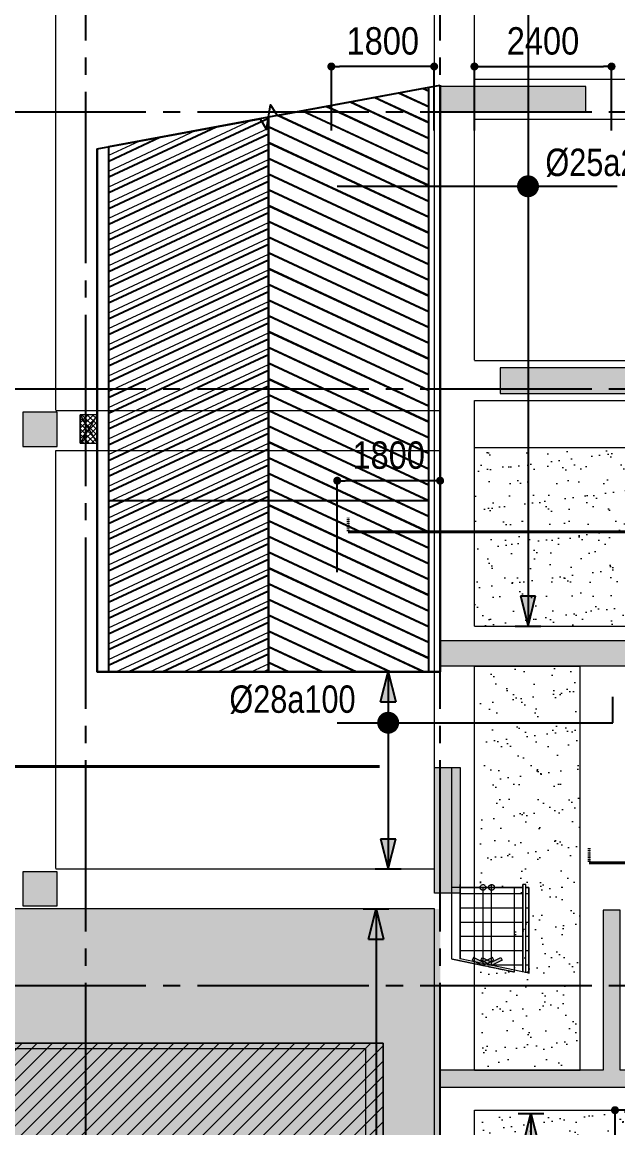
# Model space of a CAD drawing. Header units: millimetres. Extents: x -3819597 to -2591384, y 582389 to 820195.
# Drawn here: x -3678958 to -3668535, y 738096 to 757456 of the extents above; entities that cross this region are included whole.
import ezdxf
from ezdxf.enums import TextEntityAlignment as Align
from ezdxf.xclip import XClip

# ---------------------------------------------------------------- set-up
doc = ezdxf.new("R2010")
doc.units = ezdxf.units.MM
doc.header["$MEASUREMENT"] = 0
doc.header["$XCLIPFRAME"] = 0
for name, pattern in [('CENTER', [2, 1.25, -0.25, 0.25, -0.25]), ('CHG_XX_Damsan_Ham 2$0$CHG_XX_Damsan_Ham 2$0$HIDDEN', [0.375, 0.25, -0.125]), ('CHG_XX_Damsan_Ham 2$0$HIDDEN', [0.375, 0.25, -0.125]), ('CHG_XX_Damsan_Ham 2$0$MB Ham 2$0$Hidden21', [3, 2, -1]), ('CHG_XX_Luoi truc$0$MB_Luoi truc$0$Center101', [13, 10, -1, 1, -1]), ('HIDDEN', [0.375, 0.25, -0.125])]:
    doc.linetypes.add(name, pattern=pattern)
doc.layers.get('0').update_dxf_attribs({"lineweight": 9})
doc.layers.get('Defpoints').update_dxf_attribs({"color": 10, "lineweight": 0})
for name, color, linetype in [('02HN. TEXT B', 1, 'Continuous'), ('08HN. SSS X', 6, 'Continuous'), ('12HN. GRID', 1, 'CENTER'), ('CHG_XX_Cot_Ham 2$0$mb_cot tang 1-3$0$Concrete Line', 6, 'Continuous'), ("CHG_XX_Damsan_Ham 2$0$CHG_XX_Damsan_Ham 2$0$'S_General_Hatch_8", 8, 'Continuous'), ('CHG_XX_Damsan_Ham 2$0$MB Ham 2$0$Staircase', 30, 'Continuous'), ('CHG_XX_Damsan_Ham 2$0$MB Ham 2$0$Staircase Hidden', 34, 'CHG_XX_Damsan_Ham 2$0$MB Ham 2$0$Hidden21'), ('CHG_XX_Luoi truc$0$Grid', 34, 'Continuous'), ('CHG_XX_Luoi truc$0$Grid Line', 8, 'CHG_XX_Luoi truc$0$MB_Luoi truc$0$Center101'), ('dim', 51, 'Continuous')]:
    doc.layers.add(name, color=color, linetype=linetype)
for name, color, linetype, lineweight, plot in [('CHG_XX_Cot_Ham 2$0$NS-Column-H2', 90, 'Continuous', 13, False), ('CHG_XX_Cot_Ham 2$0$NS-Column-H2 @ 1', 90, 'Continuous', 13, False), ('CHG_XX_Cot_Ham 2$0$NS-Column-H2 @ 150', 90, 'Continuous', 13, False)]:
    doc.layers.add(name, color=color, linetype=linetype, lineweight=lineweight, plot=plot)
for name, color, linetype, lineweight in [('CHG_XX_Cot_Ham 2$0$NS-Pier-H2', 150, 'Continuous', 13), ('CHG_XX_Cot_Ham 2$0$NS-Pier-H2 @ 1', 150, 'Continuous', 13), ('CHG_XX_Cot_Ham 2$0$NS-Pier-H2 @ 150', 150, 'Continuous', 13), ("CHG_XX_Damsan_Ham 2$0$'S_General_Hidden_1 Thin", 1, 'CHG_XX_Damsan_Ham 2$0$HIDDEN', 18), ("CHG_XX_Damsan_Ham 2$0$CHG_XX_Damsan_Ham 2$0$'S_General_Hidden_1 Thin", 1, 'CHG_XX_Damsan_Ham 2$0$CHG_XX_Damsan_Ham 2$0$HIDDEN', 18), ('CHG_XX_Damsan_Ham 2$0$CHG_XX_Damsan_Ham 2$0$DBAO', 3, 'Continuous', 13), ('CHG_XX_Damsan_Ham 2$0$CHG_XX_Damsan_Ham 2$0$HATCH', 154, 'Continuous', 9), ('CHG_XX_Damsan_Ham 2$0$CHG_XX_Damsan_Ham 2$0$mach ngung thi cong', 6, 'Continuous', 13), ('CHG_XX_Damsan_Ham 2$0$CHG_XX_Damsan_Ham 2$0$Start net bao', 3, 'Continuous', 18), ('CHG_XX_Damsan_Ham 2$0$HATCH', 57, 'Continuous', 9), ('CHG_XX_Damsan_Ham 2$0$mach ngung thi cong', 6, 'Continuous', 13), ('CHG_XX_Damsan_Ham 2$0$Start hatch', 8, 'Continuous', 25), ('CHG_XX_Damsan_Ham 2$0$tam cap ram', 8, 'Continuous', 5), ('thep chay suot', 5, 'HIDDEN', 40)]:
    doc.layers.add(name, color=color, linetype=linetype, lineweight=lineweight)
doc.styles.add('[HN042014]STYLE', font='arial.ttf', dxfattribs={"width": 0.8})
doc.styles.add('CHG_XX_Luoi truc$0$MB_Luoi truc$0$Grid A-F$0$VNI-HelveCB', font='VHELVCB_0.TTF')
doc.styles.add('MB_Luoi truc$0$Arial_C', font='arial.ttf', dxfattribs={"width": 0.85})
doc.dimstyles.new('200', dxfattribs={"dimscale": 200, "dimtxt": 2.4, "dimasz": 0.7, "dimexe": 0.0003, "dimexo": 0, "dimgap": 1, "dimtad": 1, "dimdec": 0, "dimzin": 12, "dimdsep": 46, "dimtxsty": 'MB_Luoi truc$0$Arial_C', "dimblk": 'MB_Luoi truc$0$_Dot', "dimcen": 0.5, "dimclrd": 256, "dimclre": 8, "dimclrt": 1, "dimadec": 0, "dimazin": 0, "dimtfac": 1, "dimtdec": 0, "dimtix": 1, "dimtmove": 2, "dimatfit": 3, "dimldrblk": 'MB_Luoi truc$0$HTT Arrow 30', "dimfxl": 1, "dimtolj": 1, "dimtzin": 0, "dimlwe": -1, "dimarcsym": 0})

# ---------------------------------------------------------------- blocks, each defined once
blk = doc.blocks.new('*U702')
at = {"layer": '12HN. GRID', "linetype": 'Continuous'}
h = blk.add_hatch(color=256, dxfattribs=at)
h.dxf.hatch_style = 1
h.paths.add_polyline_path([(-44, 972.5), (44, 972.5), (0, 1148.5)])
h = blk.add_hatch(color=256, dxfattribs=at)
h.dxf.hatch_style = 1
h.paths.add_polyline_path([(0, -1209.8), (44, -1033.8), (-44, -1033.8)])
for p, q in [((-75, 1148.5), (75, 1148.5)), ((-44, 972.5), (0, 1148.5)), ((0, 1148.5), (0, -1209.8)), ((0, 1148.5), (44, 972.5)), ((-44, 972.5), (44, 972.5)), ((-44, -1033.8), (44, -1033.8)), ((-44, -1033.8), (0, -1209.8)), ((0, -1209.8), (44, -1033.8)), ((-75, -1209.8), (75, -1209.8))]:
    blk.add_line(p, q, dxfattribs=at)
at = {"layer": '12HN. GRID', "linetype": 'Continuous', "const_width": 64, "flags": 128}
blk.add_lwpolyline([(-32, 0, -1), (32, 0, -1)], format="xyb", close=True, dxfattribs=at)
at = {"layer": 'thep chay suot', "linetype": 'ByBlock', "ltscale": 0.001}
for p, q in [((-1167.8, 0), (-1167.8, 86.1)), ((1548.1, 0), (1548.1, 92.9))]:
    blk.add_line(p, q, dxfattribs=at)
at = {"layer": 'thep chay suot', "linetype": 'HIDDEN', "ltscale": 10}
blk.add_line((-1167.8, 0), (1548.1, 0), dxfattribs=at)
at = {"layer": '02HN. TEXT B', "linetype": 'ByBlock', "style": '[HN042014]STYLE', "width": 0.8, "flags": 8}
blk.add_attdef('0', text='', height=160, dxfattribs=at).set_placement((-351.3, 260), align=Align.MIDDLE_CENTER)
blk.add_attdef('1', text='', height=160, dxfattribs=at).set_placement((93.9, 180), align=Align.MIDDLE_LEFT)
at = {"layer": 'Defpoints', "color": 9, "linetype": 'ByBlock', "style": '[HN042014]STYLE', "width": 0.8, "flags": 9}
for tag, p in [('2', (-12479, -826.7)), ('3', (-12479, -1231.5)), ('4', (-12479, -1636.3)), ('5', (-12479, -2026.7))]:
    blk.add_attdef(tag, text='', height=250, dxfattribs=at).set_placement(p, align=Align.MIDDLE_CENTER)
blk = doc.blocks.new('MB_Luoi truc$0$_Dot')
at = {"color": 0, "linetype": 'ByBlock', "lineweight": -2}
blk.add_line((-0.5, 0), (-1, 0), dxfattribs=at)
at = {"color": 0, "linetype": 'ByBlock', "const_width": 0.5}
blk.add_lwpolyline([(-0.25, 0, 1), (0.25, 0, 1)], format="xyb", close=True, dxfattribs=at)
blk = doc.blocks.new('*D510')
at = {"layer": 'Defpoints', "color": 0, "ltscale": 1500, "transparency": 16777216}
for p in [(-3667786, 738406), (-3668586, 735406), (-3667786, 735406)]:
    blk.add_point(p, dxfattribs=at)
at = {"layer": 'dim', "color": 8, "ltscale": 1500, "transparency": 16777216}
for p, q in [((-3667786, 738406), (-3668586, 738406)), ((-3667786, 735406), (-3668586, 735406))]:
    blk.add_line(p, q, dxfattribs=at)
at = {"layer": 'dim', "lineweight": -2, "ltscale": 1500, "transparency": 16777216}
blk.add_line((-3668586, 738266), (-3668586, 735546), dxfattribs=at)
at = {"layer": 'dim', "lineweight": -2, "ltscale": 1500, "transparency": 16777216, "xscale": 140, "yscale": 140, "zscale": 140}
for p, rotation in [((-3668586, 738406), 90), ((-3668586, 735406), 270)]:
    blk.add_blockref('MB_Luoi truc$0$_Dot', p, dxfattribs=dict(at, rotation=rotation))
at = {"layer": 'dim', "color": 1, "ltscale": 1500, "transparency": 16777216, "insert": (-3669032, 736906), "char_height": 480, "attachment_point": 5, "rotation": 90, "style": 'MB_Luoi truc$0$Arial_C'}
blk.add_mtext('\\A1;3000', dxfattribs=at)
blk = doc.blocks.new('MB_Luoi truc$0$HTT Arrow 30')
blk.add_hatch(color=256).paths.add_polyline_path([(-2.5, 0.375), (-2.5, -0.375), (0, 0)])
at = {"color": 0, "linetype": 'ByBlock', "lineweight": -2}
for p, q in [((0, 0), (-2.5, 0.375)), ((-2.5, -0.375), (-2.5, 0.375)), ((0, 0), (-2.5, -0.375))]:
    blk.add_line(p, q, dxfattribs=at)
blk = doc.blocks.new('*D511')
at = {"layer": 'Defpoints', "color": 0, "ltscale": 1500, "transparency": 16777216}
for p in [(-3673445, 749427), (-3673445, 747621), (-3671645, 747621)]:
    blk.add_point(p, dxfattribs=at)
at = {"layer": 'dim', "color": 8, "ltscale": 1500, "transparency": 16777216}
for p, q in [((-3673445, 747827), (-3673445, 749427)), ((-3671645, 747827), (-3671645, 749427))]:
    blk.add_line(p, q, dxfattribs=at)
at = {"layer": 'dim', "lineweight": -2, "ltscale": 1500, "transparency": 16777216}
blk.add_line((-3671785, 749427), (-3673305, 749427), dxfattribs=at)
at = {"layer": 'dim', "lineweight": -2, "ltscale": 1500, "transparency": 16777216, "xscale": 140, "yscale": 140, "zscale": 140, "rotation": 180}
blk.add_blockref('MB_Luoi truc$0$_Dot', (-3673445, 749427), dxfattribs=at)
at = {"layer": 'dim', "lineweight": -2, "ltscale": 1500, "transparency": 16777216, "xscale": 140, "yscale": 140, "zscale": 140}
blk.add_blockref('MB_Luoi truc$0$_Dot', (-3671645, 749427), dxfattribs=at)
at = {"layer": 'dim', "color": 1, "ltscale": 1500, "transparency": 16777216, "insert": (-3672545, 749872), "char_height": 480, "attachment_point": 5, "style": 'MB_Luoi truc$0$Arial_C'}
blk.add_mtext('\\A1;1800', dxfattribs=at)
blk = doc.blocks.new('*U513')
at = {"layer": '12HN. GRID', "linetype": 'Continuous'}
h = blk.add_hatch(color=256, dxfattribs=at)
h.dxf.hatch_style = 1
h.paths.add_polyline_path([(-44, 121.2), (44, 121.2), (0, 297.2)])
h = blk.add_hatch(color=256, dxfattribs=at)
h.dxf.hatch_style = 1
h.paths.add_polyline_path([(0, -852.9), (44, -676.9), (-44, -676.9)])
at = {"layer": '08HN. SSS X', "linetype": 'ByBlock', "ltscale": 10}
for p, q in [((1309.9, 0), (1309.9, 150.5)), ((-297.1, 0), (1309.9, 0)), ((-297.1, 0), (-297.1, 0))]:
    blk.add_line(p, q, dxfattribs=at)
at = {"layer": '12HN. GRID', "linetype": 'Continuous'}
for p, q in [((-75, 297.2), (75, 297.2)), ((-44, 121.2), (0, 297.2)), ((0, 297.2), (0, -852.9)), ((0, 297.2), (44, 121.2)), ((-44, 121.2), (44, 121.2)), ((-44, -676.9), (44, -676.9)), ((-44, -676.9), (0, -852.9)), ((0, -852.9), (44, -676.9)), ((-75, -852.9), (75, -852.9))]:
    blk.add_line(p, q, dxfattribs=at)
at = {"layer": '12HN. GRID', "linetype": 'Continuous', "const_width": 64, "flags": 128}
blk.add_lwpolyline([(-32, 0, 1), (32, 0, 1)], format="xyb", close=True, dxfattribs=at)
at = {"layer": '02HN. TEXT B', "linetype": 'ByBlock', "style": '[HN042014]STYLE', "width": 0.8, "flags": 8}
blk.add_attdef('1', text='', height=160, dxfattribs=at).set_placement((-926, 137.8), align=Align.MIDDLE_LEFT)
blk.add_attdef('0', text='', height=160, dxfattribs=at).set_placement((1102.5, 160), align=Align.MIDDLE_CENTER)
at = {"layer": 'Defpoints', "color": 9, "linetype": 'ByBlock', "style": '[HN042014]STYLE', "width": 0.8, "flags": 9}
for tag, p in [('2', (3714.2, 10129.1)), ('3', (3714.2, 9724.3)), ('4', (3714.2, 9319.6)), ('5', (3714.2, 8929.1))]:
    blk.add_attdef(tag, text='', height=250, dxfattribs=at).set_placement(p, align=Align.MIDDLE_CENTER)
blk = doc.blocks.new('*U707')
at = {"layer": 'thep chay suot', "linetype": 'HIDDEN', "ltscale": 10}
blk.add_line((-6365, 0), (11547.3, 0), dxfattribs=at)
at = {"layer": 'thep chay suot', "linetype": 'ByBlock', "ltscale": 0.001}
blk.add_line((11547.3, 0), (11547.3, 0), dxfattribs=at)
at = {"layer": '02HN. TEXT B', "linetype": 'ByBlock', "style": '[HN042014]STYLE', "width": 0.8, "flags": 8}
blk.add_attdef('0', text='', height=160, dxfattribs=at).set_placement((-351.3, 260), align=Align.MIDDLE_CENTER)
blk.add_attdef('1', text='', height=160, dxfattribs=at).set_placement((151.8, -144.2), align=Align.MIDDLE_LEFT)
at = {"layer": 'Defpoints', "color": 9, "linetype": 'ByBlock', "style": '[HN042014]STYLE', "width": 0.8, "flags": 9}
for tag, p in [('2', (-1967.4, 553.2)), ('3', (-1967.4, 148.4)), ('4', (-1967.4, -256.4)), ('5', (-1967.4, -646.8))]:
    blk.add_attdef(tag, text='', height=250, dxfattribs=at).set_placement(p, align=Align.MIDDLE_CENTER)
blk = doc.blocks.new('*U652')
at = {"layer": '12HN. GRID', "linetype": 'Continuous'}
h = blk.add_hatch(color=256, dxfattribs=at)
h.dxf.hatch_style = 1
h.paths.add_polyline_path([(-44, 5823.4), (44, 5823.4), (0, 5999.4)])
for p, q in [((-75, 5999.4), (75, 5999.4)), ((-44, 5823.4), (0, 5999.4)), ((0, 5999.4), (0, -4181.4)), ((0, 5999.4), (44, 5823.4))]:
    blk.add_line(p, q, dxfattribs=at)
at = {"layer": '02HN. TEXT B', "linetype": 'ByBlock', "style": '[HN042014]STYLE', "width": 0.8, "flags": 8}
blk.add_attdef('1', text='', height=160, dxfattribs=at).set_placement((74.5, 136.6), align=Align.MIDDLE_LEFT)
blk.add_attdef('0', text='', height=160, dxfattribs=at).set_placement((1102.5, 160), align=Align.MIDDLE_CENTER)
at = {"layer": 'Defpoints', "color": 9, "linetype": 'ByBlock', "style": '[HN042014]STYLE', "width": 0.8, "flags": 9}
for tag, p in [('2', (3205.6, 13096.3)), ('3', (3205.6, 12691.5)), ('4', (3205.6, 12286.7)), ('5', (3205.6, 11896.3))]:
    blk.add_attdef(tag, text='', height=250, dxfattribs=at).set_placement(p, align=Align.MIDDLE_CENTER)
blk = doc.blocks.new('*U656')
at = {"layer": '12HN. GRID', "linetype": 'Continuous'}
h = blk.add_hatch(color=256, dxfattribs=at)
h.dxf.hatch_style = 1
h.paths.add_polyline_path([(-44, 2315.3), (44, 2315.3), (0, 2491.3)])
h = blk.add_hatch(color=256, dxfattribs=at)
h.dxf.hatch_style = 1
h.paths.add_polyline_path([(0, -2566.8), (44, -2390.8), (-44, -2390.8)])
at = {"layer": '08HN. SSS X', "linetype": 'ByBlock', "ltscale": 10}
for p, q in [((-1112.7, 0), (520.9, 0)), ((-1112.7, 0), (-1112.7, 0)), ((520.9, 0), (520.9, 0))]:
    blk.add_line(p, q, dxfattribs=at)
at = {"layer": '12HN. GRID', "linetype": 'Continuous'}
for p, q in [((-75, 2491.3), (75, 2491.3)), ((-44, 2315.3), (0, 2491.3)), ((0, 2491.3), (0, -2566.8)), ((0, 2491.3), (44, 2315.3)), ((-44, 2315.3), (44, 2315.3)), ((-44, -2390.8), (44, -2390.8)), ((-44, -2390.8), (0, -2566.8)), ((0, -2566.8), (44, -2390.8)), ((-75, -2566.8), (75, -2566.8))]:
    blk.add_line(p, q, dxfattribs=at)
at = {"layer": '12HN. GRID', "linetype": 'Continuous', "const_width": 64, "flags": 128}
blk.add_lwpolyline([(-32, 0, -1), (32, 0, -1)], format="xyb", close=True, dxfattribs=at)
at = {"layer": '02HN. TEXT B', "linetype": 'ByBlock', "style": '[HN042014]STYLE', "width": 0.8, "flags": 8}
blk.add_attdef('1', text='', height=160, dxfattribs=at).set_placement((101.6, 140), align=Align.MIDDLE_LEFT)
blk.add_attdef('0', text='', height=160, dxfattribs=at).set_placement((1102.5, 160), align=Align.MIDDLE_CENTER)
at = {"layer": 'Defpoints', "color": 9, "linetype": 'ByBlock', "style": '[HN042014]STYLE', "width": 0.8, "flags": 9}
for tag, p in [('2', (2952.2, 13213.4)), ('3', (2952.2, 12808.6)), ('4', (2952.2, 12403.8)), ('5', (2952.2, 12013.4))]:
    blk.add_attdef(tag, text='', height=250, dxfattribs=at).set_placement(p, align=Align.MIDDLE_CENTER)
blk = doc.blocks.new('*U739')
at = {"layer": '12HN. GRID', "linetype": 'Continuous'}
h = blk.add_hatch(color=256, dxfattribs=at)
h.dxf.hatch_style = 1
h.paths.add_polyline_path([(-44, 5528.2), (44, 5528.2), (0, 5704.2)])
for p, q in [((-75, 5704.2), (75, 5704.2)), ((-44, 5528.2), (0, 5704.2)), ((0, 5704.2), (0, -2695.7)), ((0, 5704.2), (44, 5528.2)), ((-44, 5528.2), (44, 5528.2))]:
    blk.add_line(p, q, dxfattribs=at)
at = {"layer": '02HN. TEXT B', "linetype": 'ByBlock', "style": '[HN042014]STYLE', "width": 0.8, "flags": 8}
blk.add_attdef('1', text='', height=160, dxfattribs=at).set_placement((-808, 135.3), align=Align.MIDDLE_LEFT)
blk.add_attdef('0', text='', height=160, dxfattribs=at).set_placement((1102.5, 160), align=Align.MIDDLE_CENTER)
at = {"layer": 'Defpoints', "color": 9, "linetype": 'ByBlock', "style": '[HN042014]STYLE', "width": 0.8, "flags": 9}
for tag, p in [('2', (3368.8, 12888.4)), ('3', (3368.8, 12483.6)), ('4', (3368.8, 12078.9)), ('5', (3368.8, 11688.4))]:
    blk.add_attdef(tag, text='', height=250, dxfattribs=at).set_placement(p, align=Align.MIDDLE_CENTER)
blk = doc.blocks.new('*U1036')
at = {"layer": 'CHG_XX_Cot_Ham 2$0$NS-Column-H2 @ 1'}
h = blk.add_hatch(color=256, dxfattribs=at)
h.dxf.hatch_style = 1
h.paths.add_polyline_path([(-300, -300), (-300, 300), (300, 300), (300, -300)])
at = {"layer": 'CHG_XX_Cot_Ham 2$0$NS-Column-H2 @ 150'}
h = blk.add_hatch(color=256, dxfattribs=at)
h.dxf.hatch_style = 1
h.paths.add_polyline_path([(-300, -300), (-300, 300), (300, 300), (300, -300)])
blk = doc.blocks.new('CHG_XX_Cot_Ham 2$0$HoBoi_C600x600')
at = {"layer": 'CHG_XX_Cot_Ham 2$0$NS-Column-H2'}
blk.add_lwpolyline([(300, -300), (300, 300), (-300, 300), (-300, -300)], close=True, dxfattribs=at)
blk.add_blockref('*U1036', (0, 0), dxfattribs=at)
blk = doc.blocks.new('*U1035')
at = {"layer": 'CHG_XX_Cot_Ham 2$0$NS-Pier-H2 @ 1'}
h = blk.add_hatch(color=256, dxfattribs=at)
h.dxf.hatch_style = 1
h.paths.add_polyline_path([(450, 0), (0, 0), (0, -2550), (450, -2550)])
at = {"layer": 'CHG_XX_Cot_Ham 2$0$NS-Pier-H2 @ 150'}
h = blk.add_hatch(color=256, dxfattribs=at)
h.dxf.hatch_style = 1
h.paths.add_polyline_path([(450, 0), (0, 0), (0, -2550), (450, -2550)])
blk = doc.blocks.new('CHG_XX_Cot_Ham 2$0$Block A_C450x2250')
at = {"layer": 'CHG_XX_Cot_Ham 2$0$NS-Pier-H2'}
blk.add_lwpolyline([(450, -2550), (0, -2550), (0, 0), (450, 0)], close=True, dxfattribs=at)
blk.add_blockref('*U1035', (0, 0), dxfattribs=at)
blk = doc.blocks.new('CHG_XX_Cot_Ham 2$0$Block B_Core wall')
at = {"layer": 'CHG_XX_Cot_Ham 2$0$NS-Pier-H2'}
for points in [[(-7300, 300), (-7300, 3100), (-7600, 3100), (-7600, 300)], [(0, 300), (0, 3100), (-300, 3100), (-300, 300)], [(0, 0), (0, 300), (-10450, 300), (-10450, 0)]]:
    blk.add_hatch(color=256, dxfattribs=at).paths.add_polyline_path(points)
for p, q in [((-7300, 3100), (-7600, 3100)), ((-7600, 3100), (-7600, 300)), ((-7300, 300), (-7300, 3100)), ((-300, 3100), (-300, 300)), ((0, 3100), (-300, 3100)), ((0, 0), (0, 3100)), ((-7600, 300), (-10450, 300)), ((-10450, 300), (-10450, 0)), ((-300, 300), (-7300, 300)), ((-10450, 0), (0, 0))]:
    blk.add_line(p, q, dxfattribs=at)
blk = doc.blocks.new('CHG_XX_Cot_Ham 2$0$Block A_C10450x300')
at = {"layer": 'CHG_XX_Cot_Ham 2$0$NS-Pier-H2'}
h = blk.add_hatch(color=256, dxfattribs=at)
h.dxf.hatch_style = 1
h.paths.add_polyline_path([(6450, 0), (6450, -450), (10450, -450), (10450, 0)])
h.paths.add_polyline_path([(4000, -450), (4000, 0), (0, 0), (0, -450)])
for points in [[(0, 0), (4000, 0), (4000, -450), (0, -450)], [(6450, 0), (10450, 0), (10450, -450), (6450, -450)]]:
    blk.add_lwpolyline(points, close=True, dxfattribs=at)
blk = doc.blocks.new('*U1029')
at = {"layer": 'CHG_XX_Luoi truc$0$Grid Line'}
blk.add_line((0, 0), (0, 608), dxfattribs=at)
at = {"layer": 'CHG_XX_Luoi truc$0$Grid', "lineweight": -2, "style": 'CHG_XX_Luoi truc$0$MB_Luoi truc$0$Grid A-F$0$VNI-HelveCB'}
for tag, p in [('GRIDSUB', (0, 617)), ('GRID', (0, -9))]:
    blk.add_attdef(tag, text='', height=5, dxfattribs=at).set_placement(p, align=Align.MIDDLE)
blk = doc.blocks.new('*U1031')
at = {"layer": 'CHG_XX_Luoi truc$0$Grid Line'}
blk.add_line((0, 0), (0, 438), dxfattribs=at)
at = {"layer": 'CHG_XX_Luoi truc$0$Grid', "lineweight": -2, "style": 'CHG_XX_Luoi truc$0$MB_Luoi truc$0$Grid A-F$0$VNI-HelveCB'}
for tag, p in [('GRIDSUB', (0, 447)), ('GRID', (0, -9))]:
    blk.add_attdef(tag, text='', height=5, dxfattribs=at).set_placement(p, align=Align.MIDDLE)
blk = doc.blocks.new('CHG_XX_Luoi truc')
at = {"layer": 'CHG_XX_Luoi truc$0$Grid', "xscale": 300, "yscale": 300, "zscale": 300}
for p in [(70650, -12747), (76850, -12747)]:
    blk.add_blockref('*U1029', p, dxfattribs=at)
at = {"layer": 'CHG_XX_Luoi truc$0$Grid', "xscale": 300.0000000000013, "yscale": 300.0000000000013, "zscale": 300.0000000000013, "rotation": 90}
for p in [(110703, 145900), (110703, 141050), (110703, 130600)]:
    blk.add_blockref('*U1031', p, dxfattribs=at)
blk = doc.blocks.new('*U1039')
at = {"layer": 'CHG_XX_Cot_Ham 2$0$NS-Pier-H2 @ 1'}
h = blk.add_hatch(color=256, dxfattribs=at)
h.dxf.hatch_style = 1
h.paths.add_polyline_path([(77200, 134425), (76750, 134425), (76750, 132225), (77200, 132225)])
at = {"layer": 'CHG_XX_Cot_Ham 2$0$NS-Pier-H2 @ 150'}
h = blk.add_hatch(color=256, dxfattribs=at)
h.dxf.hatch_style = 1
h.paths.add_polyline_path([(77200, 134425), (76750, 134425), (76750, 132225), (77200, 132225)])
blk = doc.blocks.new('CHG_XX_Cot_Ham 2')
at = {"layer": 'CHG_XX_Cot_Ham 2$0$NS-Column-H2'}
h = blk.add_hatch(dxfattribs=at)
h.set_pattern_fill('ANSI37', color=256, scale=20.833333, angle=270, style=0)
h.set_pattern_definition([(315, (-339307.24, -98714.44), (46.772167, 46.772167), []), (45, (-339307.24, -98714.44), (-46.772167, 46.772167), [])])
h.paths.add_polyline_path([(70550, 140100.4), (70550, 140600.5), (70850, 140600.5), (70850, 140100.4)])
at = {"layer": 'CHG_XX_Cot_Ham 2$0$NS-Pier-H2'}
h = blk.add_hatch(color=256, dxfattribs=at)
h.dxf.hatch_style = 1
h.paths.add_polyline_path([(99639.2, 163400), (-10900, 163400), (-10900, 85450), (-300, 85450), (-300, 84050), (32350, 84050), (32350, -9000), (103575.5, -9000), (106050, -6022), (106050, 158254.3)])
h.paths.add_polyline_path([(99533.7, 163100), (105750, 158110.4), (105750, 90450), (105650, 90450), (105750, 90450), (105750, 13850), (105750, 13722.3), (105750, -5913.6), (103434.7, -8700), (93599.8, -8700), (93299.8, -8700), (32650, -8700), (32650, 84350), (0, 84350), (0, 85750), (-10600, 85750), (-10600, 163100), (93600, 163100)], flags=16)
at = {"layer": 'CHG_XX_Cot_Ham 2$0$NS-Column-H2'}
blk.add_lwpolyline([(70850, 140600.5), (70550, 140600.5), (70550, 140100.5), (70850, 140100.5), (70850, 140600.5), (70550, 140100.5), (70550, 140600.5), (70850, 140100.5)], dxfattribs=at)
at = {"layer": 'CHG_XX_Cot_Ham 2$0$NS-Pier-H2'}
for points in [[(77050, 132225), (76750, 132225), (76750, 134425), (77050, 134425)], [(76750, 134425), (77200, 134425), (77200, 132225), (76750, 132225)]]:
    blk.add_lwpolyline(points, close=True, dxfattribs=at)
at = {"layer": 'CHG_XX_Cot_Ham 2$0$mb_cot tang 1-3$0$Concrete Line'}
blk.add_blockref('CHG_XX_Cot_Ham 2$0$Block B_Core wall', (87300, 128825), dxfattribs=at)
at = {"layer": 'CHG_XX_Cot_Ham 2$0$NS-Column-H2'}
for p in [(69850, 140344.1), (69850, 132300)]:
    blk.add_blockref('CHG_XX_Cot_Ham 2$0$HoBoi_C600x600', p, dxfattribs=at)
at = {"layer": 'CHG_XX_Cot_Ham 2$0$NS-Pier-H2'}
for name in ['CHG_XX_Luoi truc', '*U1039']:
    blk.add_blockref(name, (0, 0), dxfattribs=at)
at = {"layer": 'CHG_XX_Cot_Ham 2$0$NS-Pier-H2', "xscale": -1, "rotation": 90}
for p in [(76850, 146350), (77900, 141425)]:
    blk.add_blockref('CHG_XX_Cot_Ham 2$0$Block A_C450x2250', p, dxfattribs=at)
at = {"layer": 'CHG_XX_Cot_Ham 2$0$NS-Pier-H2', "rotation": 180}
blk.add_blockref('CHG_XX_Cot_Ham 2$0$Block A_C10450x300', (87300, 136200), dxfattribs=at)
blk = doc.blocks.new('CHG_XX_Damsan_Ham 2$0$CHG_XX_Damsan_Ham 2$0$CHG_XX_Damsan_Ham 2$0$MB Ham 2$0$Arrow 60')
at = {"linetype": 'ByBlock', "lineweight": -2}
h = blk.add_hatch(color=0, dxfattribs=at)
h.paths.add_polyline_path([(1.88, 0.94), (1.65, 1.38), (0, 0.56), (-1.65, 1.38), (-1.88, 0.94), (0, 0)], flags=17)
h.paths.add_polyline_path([(1.65, 1.38), (1.88, 0.94), (0, 0), (-1.88, 0.94), (-1.65, 1.38), (0, 0.56)])
blk.add_hatch(color=0, dxfattribs=at).paths.add_polyline_path([(1.65, 1.38), (1.88, 0.94), (0, 0), (-1.88, 0.94), (-1.65, 1.38), (0, 0.56)])
at = {"color": 0, "linetype": 'ByBlock', "lineweight": -2}
blk.add_lwpolyline([(1.65, 1.38), (1.88, 0.94), (0, 0), (-1.88, 0.94), (-1.65, 1.38), (0, 0.56)], close=True, dxfattribs=at)
blk = doc.blocks.new('CHG_XX_Damsan_Ham 2$0$A$C2E244298')
at = {"layer": 'CHG_XX_Damsan_Ham 2$0$Start hatch'}
h = blk.add_hatch(dxfattribs=at)
h.set_pattern_fill('_USER', color=256, scale=250, angle=335, pattern_type=0)
h.set_pattern_definition([(335, (2e-10, 1500), (105.65457, 226.57695), [])])
h.paths.add_polyline_path([(73850, 136100), (76650, 136100), (76650, 146332), (73850, 145813)])
h = blk.add_hatch(dxfattribs=at)
h.set_pattern_fill('_USER', color=256, scale=250, angle=335, pattern_type=0)
h.set_pattern_definition([(205, (147703.1, 1500), (-105.65457, 226.57695), [])])
h.paths.add_polyline_path([(73850, 145813), (71052, 145293), (71050, 136100), (73850, 136100)])
for p, q in [((76850, 136100), (76850, 146370)), ((70850, 145256), (70850, 136100)), ((70850, 136100), (76850, 136100))]:
    blk.add_line(p, q, dxfattribs=at)
for points in [[(76850, 146370), (76850, 136100), (70850, 136100), (70850, 145256)], [(71050, 139100), (76650, 139100)]]:
    blk.add_lwpolyline(points, dxfattribs=at)
at = {"layer": 'CHG_XX_Damsan_Ham 2$0$Start hatch', "linetype": 'Continuous'}
blk.add_lwpolyline([(70850, 145256), (73702, 145784), (73814, 145595), (73885, 146028), (73997, 145840), (76850, 146369)], dxfattribs=at)
at = {"layer": 'CHG_XX_Damsan_Ham 2$0$Start hatch'}
for points in [[(73850, 136100), (76650, 136100), (76650, 146332), (73850, 145813)], [(71050, 136100), (73850, 136100), (73850, 145813), (71050, 145293)]]:
    blk.add_lwpolyline(points, close=True, dxfattribs=at)
blk = doc.blocks.new('CHG_XX_Damsan_Ham 2$0$MB Ham 2$0$Arrow 60')
at = {"linetype": 'ByBlock', "lineweight": -2}
h = blk.add_hatch(color=0, dxfattribs=at)
h.paths.add_polyline_path([(1.88, 0.94), (1.65, 1.38), (0, 0.56), (-1.65, 1.38), (-1.88, 0.94), (0, 0)], flags=17)
h.paths.add_polyline_path([(1.65, 1.38), (1.88, 0.94), (0, 0), (-1.88, 0.94), (-1.65, 1.38), (0, 0.56)])
blk.add_hatch(color=0, dxfattribs=at).paths.add_polyline_path([(1.65, 1.38), (1.88, 0.94), (0, 0), (-1.88, 0.94), (-1.65, 1.38), (0, 0.56)])
at = {"color": 0, "linetype": 'ByBlock', "lineweight": -2}
blk.add_lwpolyline([(1.65, 1.38), (1.88, 0.94), (0, 0), (-1.88, 0.94), (-1.65, 1.38), (0, 0.56)], close=True, dxfattribs=at)
blk = doc.blocks.new('CHG_XX_Damsan_Ham 2$0$MB Ham 2$0$Dot')
at = {"linetype": 'ByBlock', "lineweight": -2}
h = blk.add_hatch(color=0, dxfattribs=at)
edge = h.paths.add_edge_path()
edge.add_arc((0, 0), 0.5, 0, 360)
at = {"color": 0, "linetype": 'ByBlock', "lineweight": -2}
blk.add_line((0, -1), (0, 1), dxfattribs=at)
blk.add_circle((0, 0), 0.5, dxfattribs=at)
blk = doc.blocks.new('*U966')
at = {"layer": 'CHG_XX_Damsan_Ham 2$0$tam cap ram'}
h = blk.add_hatch(dxfattribs=at)
h.set_pattern_fill('_USER', color=256, scale=250, angle=90, pattern_type=0)
h.set_pattern_definition([(90, (2200, 2550), (-250, 2e-14), [])])
h.paths.add_polyline_path([(1200, 2550), (3200, 2550), (3200, 1450), (1200, 1450)])
h.paths.add_polyline_path([(1200, 1400), (3200, 1400), (3200, 1350), (1200, 1350)])
h.paths.add_polyline_path([(1200, 1200), (3200, 1200), (3200, 1150), (1200, 1150)])
h.paths.add_polyline_path([(1200, 1100), (3200, 1100), (3200, 0), (1200, 0)])
at = {"layer": 'CHG_XX_Damsan_Ham 2$0$MB Ham 2$0$Staircase'}
for p, q in [((1200, 0), (1200, 1100)), ((3200, 0), (3200, 1100)), ((0, 0), (4400, 0))]:
    blk.add_line(p, q, dxfattribs=at)
at = {"layer": 'CHG_XX_Damsan_Ham 2$0$MB Ham 2$0$Staircase Hidden'}
for p, q in [((4400, 2550), (4400, 0)), ((4400, 1200), (4400, 1350))]:
    blk.add_line(p, q, dxfattribs=at)
at = {"layer": 'CHG_XX_Damsan_Ham 2$0$tam cap ram'}
for p, q in [((0, 0), (0, 2550)), ((0, 2550), (4400, 2550)), ((1200, 1450), (1200, 2550)), ((1598, 1350), (1848, 2550)), ((1700, 1350), (1950, 2550)), ((3200, 1450), (3200, 2550)), ((600, 550), (600, 2000)), ((600, 2000), (3800, 2000)), ((3800, 550), (3800, 2000)), ((1100, 1100), (1100, 1450)), ((1100, 1450), (3300, 1450)), ((1150, 1150), (1150, 1400)), ((1150, 1400), (3250, 1400)), ((1200, 1150), (1200, 1400)), ((1200, 1400), (1200, 1350)), ((3200, 1150), (3200, 1400)), ((3250, 1150), (3250, 1400)), ((3300, 1100), (3300, 1450)), ((1200, 1350), (3200, 1350)), ((1200, 1200), (3200, 1200)), ((1200, 1200), (1200, 1150)), ((1100, 1100), (3300, 1100)), ((1150, 1150), (3250, 1150)), ((600, 550), (3800, 550))]:
    blk.add_line(p, q, dxfattribs=at)
for points in [[(1200, 2550), (3200, 2550), (3200, 1450), (1200, 1450)], [(1200, 1400), (3200, 1400), (3200, 1350), (1200, 1350)], [(1200, 1200), (3200, 1200), (3200, 1150), (1200, 1150)], [(1200, 1100), (3200, 1100), (3200, 0), (1200, 0)]]:
    blk.add_lwpolyline(points, close=True, dxfattribs=at)
for centre, start, end in [((1200, 1350), 90, 180), ((3200, 1350), 0, 90), ((1200, 1200), 180, 270), ((3200, 1200), 270, 0)]:
    blk.add_arc(centre, 1200, start, end, dxfattribs=at)
at = {"layer": 'CHG_XX_Damsan_Ham 2$0$tam cap ram', "yscale": 100, "zscale": 100}
for name, p, xscale, rotation in [('CHG_XX_Damsan_Ham 2$0$MB Ham 2$0$Arrow 60', (1835, 2000), 100, 270), ('CHG_XX_Damsan_Ham 2$0$MB Ham 2$0$Dot', (3200, 2000), 100, 270), ('CHG_XX_Damsan_Ham 2$0$MB Ham 2$0$Arrow 60', (3200, 550), -100, 90)]:
    blk.add_blockref(name, p, dxfattribs=dict(at, xscale=xscale, rotation=rotation))
blk = doc.blocks.new('CHG_XX_Damsan_Ham 2$0$ArchStaireH2')
at = {"layer": 'CHG_XX_Damsan_Ham 2$0$tam cap ram'}
h = blk.add_hatch(dxfattribs=at)
h.set_pattern_fill('_USER', color=256, scale=250, angle=335, pattern_type=0)
h.set_pattern_definition([(335, (-12250, -139550), (105.65457, 226.57695), [])])
h.paths.add_polyline_path([(61600, -4950), (64400, -4950), (64400, 5282), (61600, 4763)])
h = blk.add_hatch(dxfattribs=at)
h.set_pattern_fill('_USER', color=256, scale=250, angle=335, pattern_type=0)
h.set_pattern_definition([(205, (135453.1, -139550), (-105.65457, 226.57695), [])])
h.paths.add_polyline_path([(61600, 4763), (58802, 4243), (58800, -4950), (61600, -4950)])
for p, q in [((66150, -8725), (66100, -8725)), ((66150, -10225), (66150, -8725))]:
    blk.add_line(p, q, dxfattribs=at)
for points in [[(66100, -10215), (66100, -8675), (66050, -8675), (66050, -10204)], [(64950, -8725), (64950, -9975)]]:
    blk.add_lwpolyline(points, dxfattribs=at)
at = {"layer": 'CHG_XX_Damsan_Ham 2$0$CHG_XX_Damsan_Ham 2$0$Start net bao'}
blk.add_blockref('CHG_XX_Damsan_Ham 2$0$A$C2E244298', (-12250, -141050), dxfattribs=at)
at = {"layer": 'CHG_XX_Damsan_Ham 2$0$tam cap ram'}
ref = blk.add_blockref('*U966', (67500, -11925), dxfattribs=dict(at, rotation=90))
XClip(ref).set_block_clipping_path([(3250, 1350), (3249.9999999999, 2550), (1945, 2550), (1695, 1350)])
blk = doc.blocks.new('CHG_XX_Damsan_Ham 2', base_point=(3089256, -609981))
at = {"layer": "CHG_XX_Damsan_Ham 2$0$CHG_XX_Damsan_Ham 2$0$'S_General_Hatch_8"}
h = blk.add_hatch(dxfattribs=at)
h.set_pattern_fill('CROSS', color=256, scale=2000)
edge = h.paths.add_edge_path()
edge.add_line((76750, 42625), (76750, 65250))
edge.add_line((76750, 65250), (76750, 65850))
edge.add_line((76750, 65850), (77900, 65850))
edge.add_line((77900, 65850), (77900, 89350))
edge.add_line((77900, 89350), (76850, 89350))
edge.add_line((76850, 89350), (76850, 90650))
edge.add_line((76850, 90650), (76852, 131950))
edge.add_line((76852, 131950), (51950, 131950))
edge.add_line((51950, 131950), (51950, 130600))
edge.add_line((51950, 130600), (22700, 130600))
edge.add_line((22700, 130600), (22700, 84050))
edge.add_line((22700, 84050), (32350, 84050))
edge.add_line((32350, 84050), (32350, 22700))
edge.add_line((32350, 22700), (76500, 22700))
edge.add_line((76500, 22700), (76500, 23518))
edge.add_line((76500, 23518), (76750, 23518))
edge.add_line((76750, 23518), (76750, 42625))
edge.add_line((76750, 42625), (76750, 43198))
at = {"layer": 'CHG_XX_Damsan_Ham 2$0$CHG_XX_Damsan_Ham 2$0$HATCH'}
h = blk.add_hatch(dxfattribs=at)
h.set_pattern_fill('ANSI31', color=256, scale=1500)
h.set_pattern_definition([(45, (-2702289.21, 609981.01), (-132.582521, 132.582521), [])])
h.paths.add_polyline_path([(32350, 25700), (73852, 25700), (73852, 127600), (25700, 127600), (25700, 84350), (23700, 84350), (23700, 129600), (75851, 129600), (75851, 23700), (32350, 23700)])
at = {"layer": 'CHG_XX_Damsan_Ham 2$0$HATCH'}
h = blk.add_hatch(dxfattribs=at)
h.set_pattern_fill('AR-SAND', color=256, scale=262.5)
h.paths.add_polyline_path([(87000, 140025), (77450, 140025), (77450, 136900), (87000, 136900)])
h = blk.add_hatch(dxfattribs=at)
h.set_pattern_fill('AR-SAND', color=256, scale=262.5)
h.paths.add_polyline_path([(79300, 136200), (77550, 136200), (77550, 132325), (77550, 132325, -1), (77650, 132325), (78150, 132325), (78150, 130846), (77550, 130971), (77550, 130600), (79300, 130600)])
h = blk.add_hatch(dxfattribs=at)
h.set_pattern_fill('AR-SAND', color=256, scale=262.5)
h.paths.add_polyline_path([(79300, 130600), (77550, 130600), (77550, 129125), (79300, 129125)])
h = blk.add_hatch(dxfattribs=at)
h.set_pattern_fill('AR-SAND', color=256, scale=262.5)
h.paths.add_polyline_path([(86600, 128425), (77550, 128425), (77550, 125550), (86600, 125550)])
at = {"layer": "CHG_XX_Damsan_Ham 2$0$'S_General_Hidden_1 Thin", "ltscale": 10}
blk.add_line((78150, 132325), (77050, 132325), dxfattribs=at)
for points in [[(77050, 132325), (77050, 131075), (78150, 130846), (78150, 132325)], [(77600, 132325), (77600, 130960)]]:
    blk.add_lwpolyline(points, dxfattribs=at)
blk.add_circle((77600, 132325), 50, dxfattribs=at)
at = {"layer": "CHG_XX_Damsan_Ham 2$0$CHG_XX_Damsan_Ham 2$0$'S_General_Hidden_1 Thin", "ltscale": 10}
for p, q in [((77450, 146475), (77450, 152000)), ((70125, 140675), (70125, 148000)), ((76750, 132650), (76750, 148000)), ((77450, 146475), (81925, 146475)), ((77450, 141550), (77450, 145775)), ((77450, 145775), (87000, 145774)), ((77450, 141550), (87000, 141549)), ((77450, 136900), (77450, 140850)), ((77450, 140850), (87000, 140849)), ((70125, 140675), (76850, 140675)), ((77450, 140025), (90700, 140025)), ((70125, 132650), (70125, 139975)), ((70125, 139975), (76850, 139975)), ((77450, 136900), (87000, 136900)), ((77450, 129125), (77450, 136200)), ((77450, 136200), (79300, 136200)), ((79300, 129125), (79300, 136200)), ((70125, 132650), (76750, 132650)), ((76750, 131950), (51950, 131950)), ((76750, 89350), (76750, 131950)), ((77450, 129125), (79300, 129125)), ((77450, 123100), (77450, 128425)), ((77450, 128425), (86600, 128425))]:
    blk.add_line(p, q, dxfattribs=at)
at = {"layer": "CHG_XX_Damsan_Ham 2$0$CHG_XX_Damsan_Ham 2$0$'S_General_Hidden_1 Thin", "linetype": 'Continuous', "ltscale": 1400}
blk.add_line((78150, 132325), (77050, 132325), dxfattribs=at)
at = {"layer": "CHG_XX_Damsan_Ham 2$0$CHG_XX_Damsan_Ham 2$0$'S_General_Hidden_1 Thin", "ltscale": 10}
blk.add_lwpolyline([(77050, 132325), (77050, 131075), (78150, 130846), (78150, 132325)], dxfattribs=at)
at = {"layer": "CHG_XX_Damsan_Ham 2$0$CHG_XX_Damsan_Ham 2$0$'S_General_Hidden_1 Thin", "linetype": 'Continuous', "ltscale": 1400}
blk.add_lwpolyline([(77600, 132325), (77600, 130960)], dxfattribs=at)
at = {"layer": "CHG_XX_Damsan_Ham 2$0$CHG_XX_Damsan_Ham 2$0$'S_General_Hidden_1 Thin", "ltscale": 10}
blk.add_circle((77600, 132325), 50, dxfattribs=at)
at = {"layer": 'CHG_XX_Damsan_Ham 2$0$CHG_XX_Damsan_Ham 2$0$HATCH'}
blk.add_lwpolyline([(32350, 25700), (73852, 25700), (73852, 127600), (25700, 127600), (25700, 84350), (23700, 84350), (23700, 129600), (75851, 129600), (75851, 23700), (32350, 23700), (32350, 25700)], dxfattribs=at)
at = {"layer": 'CHG_XX_Damsan_Ham 2$0$CHG_XX_Damsan_Ham 2$0$mach ngung thi cong'}
blk.add_lwpolyline([(23700, 90148), (-100, 90150), (-100, 153400), (99650, 153400), (99650, 71950), (75851, 71950), (75851, 88800), (75851, 88800), (75851, 129600), (23700, 129600)], close=True, dxfattribs=at)
at = {"layer": 'CHG_XX_Damsan_Ham 2$0$mach ngung thi cong'}
blk.add_lwpolyline([(23900, 90148), (-100, 90150), (-100, 153400), (99650, 153400), (99650, 71950), (75549, 71950), (75549, 88800), (75549, 88800), (75549, 129500), (23900, 129500)], close=True, dxfattribs=at)
at = {"layer": "CHG_XX_Damsan_Ham 2$0$CHG_XX_Damsan_Ham 2$0$'S_General_Hidden_1 Thin", "linetype": 'Continuous', "ltscale": 1400, "xscale": -100, "yscale": 100, "zscale": 100}
blk.add_blockref('CHG_XX_Damsan_Ham 2$0$CHG_XX_Damsan_Ham 2$0$CHG_XX_Damsan_Ham 2$0$MB Ham 2$0$Arrow 60', (77600, 130960), dxfattribs=at)
at = {"layer": 'CHG_XX_Damsan_Ham 2$0$CHG_XX_Damsan_Ham 2$0$DBAO'}
blk.add_blockref('CHG_XX_Cot_Ham 2', (0, 0), dxfattribs=at)
at = {"layer": 'CHG_XX_Damsan_Ham 2$0$HATCH'}
for name, p in [('CHG_XX_Cot_Ham 2', (0, 0)), ('CHG_XX_Damsan_Ham 2$0$ArchStaireH2', (12250, 141050))]:
    blk.add_blockref(name, p, dxfattribs=at)
blk = doc.blocks.new('*D766')
at = {"layer": 'Defpoints', "color": 0, "ltscale": 1500, "transparency": 16777216}
for p in [(-3673548, 756679), (-3673548, 755561), (-3671749, 755561)]:
    blk.add_point(p, dxfattribs=at)
at = {"layer": 'dim', "color": 8, "ltscale": 1500, "transparency": 16777216}
for p, q in [((-3673548, 755561), (-3673548, 756679)), ((-3671749, 755561), (-3671749, 756679))]:
    blk.add_line(p, q, dxfattribs=at)
at = {"layer": 'dim', "lineweight": -2, "ltscale": 1500, "transparency": 16777216}
blk.add_line((-3671889, 756679), (-3673408, 756679), dxfattribs=at)
at = {"layer": 'dim', "lineweight": -2, "ltscale": 1500, "transparency": 16777216, "xscale": 140, "yscale": 140, "zscale": 140, "rotation": 180}
blk.add_blockref('MB_Luoi truc$0$_Dot', (-3673548, 756679), dxfattribs=at)
at = {"layer": 'dim', "lineweight": -2, "ltscale": 1500, "transparency": 16777216, "xscale": 140, "yscale": 140, "zscale": 140}
blk.add_blockref('MB_Luoi truc$0$_Dot', (-3671749, 756679), dxfattribs=at)
at = {"layer": 'dim', "color": 1, "ltscale": 1500, "transparency": 16777216, "insert": (-3672648, 757124), "char_height": 480, "attachment_point": 5, "style": 'MB_Luoi truc$0$Arial_C'}
blk.add_mtext('\\A1;1800', dxfattribs=at)
blk = doc.blocks.new('*D767')
at = {"layer": 'Defpoints', "color": 0, "ltscale": 1500, "transparency": 16777216}
for p in [(-3668646, 756679), (-3671045, 755561), (-3668646, 755561)]:
    blk.add_point(p, dxfattribs=at)
at = {"layer": 'dim', "color": 8, "ltscale": 1500, "transparency": 16777216}
for p, q in [((-3671045, 755561), (-3671045, 756679)), ((-3668646, 755561), (-3668646, 756679))]:
    blk.add_line(p, q, dxfattribs=at)
at = {"layer": 'dim', "lineweight": -2, "ltscale": 1500, "transparency": 16777216}
blk.add_line((-3670905, 756679), (-3668786, 756679), dxfattribs=at)
at = {"layer": 'dim', "lineweight": -2, "ltscale": 1500, "transparency": 16777216, "xscale": 140, "yscale": 140, "zscale": 140, "rotation": 180}
blk.add_blockref('MB_Luoi truc$0$_Dot', (-3671045, 756679), dxfattribs=at)
at = {"layer": 'dim', "lineweight": -2, "ltscale": 1500, "transparency": 16777216, "xscale": 140, "yscale": 140, "zscale": 140}
blk.add_blockref('MB_Luoi truc$0$_Dot', (-3668646, 756679), dxfattribs=at)
at = {"layer": 'dim', "color": 1, "ltscale": 1500, "transparency": 16777216, "insert": (-3669845, 757124), "char_height": 480, "attachment_point": 5, "style": 'MB_Luoi truc$0$Arial_C'}
blk.add_mtext('\\A1;2400', dxfattribs=at)
blk = doc.blocks.new('*U823')
at = {"layer": 'thep chay suot', "linetype": 'ByBlock', "ltscale": 0.001}
blk.add_line((-5555.6, 0), (-5555.6, 81.5), dxfattribs=at)
at = {"layer": 'thep chay suot', "linetype": 'HIDDEN', "ltscale": 10}
blk.add_line((-5555.6, 0), (4703.1, 0), dxfattribs=at)
at = {"layer": '02HN. TEXT B', "linetype": 'ByBlock', "style": '[HN042014]STYLE', "width": 0.8, "flags": 8}
blk.add_attdef('0', text='', height=160, dxfattribs=at).set_placement((-351.3, 260), align=Align.MIDDLE_CENTER)
blk.add_attdef('1', text='', height=160, dxfattribs=at).set_placement((515.4, 180), align=Align.MIDDLE_LEFT)
at = {"layer": 'Defpoints', "color": 9, "linetype": 'ByBlock', "style": '[HN042014]STYLE', "width": 0.8, "flags": 9}
for tag, p in [('2', (14399.5, -288.8)), ('3', (14399.5, -693.6)), ('4', (14399.5, -1098.3)), ('5', (14399.5, -1488.8))]:
    blk.add_attdef(tag, text='', height=250, dxfattribs=at).set_placement(p, align=Align.MIDDLE_CENTER)

msp = doc.modelspace()

# ---------------------------------------------------------------- block references
at = {"layer": '08HN. SSS X', "linetype": 'Continuous'}
ref = msp.add_blockref('*U656', (-3670107.6, 754581.5), dxfattribs=dict(at, xscale=3, yscale=3, zscale=3))
ref.add_attrib('1', '%%c25a200', dxfattribs={"layer": '02HN. TEXT B', "linetype": 'ByBlock', "height": 480, "style": '[HN042014]STYLE', "width": 0.8}).set_placement((-3669802.9, 755001.5), align=Align.MIDDLE_LEFT)
ref = msp.add_blockref('*U513', (-3672553.7, 745189.6), dxfattribs=dict(at, xscale=3, yscale=3, zscale=3))
ref.add_attrib('1', '%%c28a100', dxfattribs={"layer": '02HN. TEXT B', "linetype": 'ByBlock', "height": 480, "style": '[HN042014]STYLE', "width": 0.8}).set_placement((-3675331.6, 745602.9), align=Align.MIDDLE_LEFT)
at = {"layer": '08HN. SSS X', "linetype": 'Continuous', "xscale": 3, "yscale": 3, "zscale": 3}
for name, p in [('*U739', (-3672765.2, 724818.3)), ('*U652', (-3670055.5, 720350.2))]:
    msp.add_blockref(name, p, dxfattribs=at)
at = {"layer": 'dim', "ltscale": 1500}
msp.add_blockref('CHG_XX_Damsan_Ham 2', (-659239.3, 0), dxfattribs=at)
at = {"layer": 'thep chay suot', "xscale": 3, "yscale": 3, "zscale": 3}
for name, p in [('*U707', (-3707344.6, 744420.3)), ('*U823', (-3656587.5, 748531))]:
    msp.add_blockref(name, p, dxfattribs=at)
at = {"layer": 'thep chay suot'}
ref = msp.add_blockref('*U702', (-3665535.7, 742735.5), dxfattribs=dict(at, xscale=3, yscale=3, zscale=3))
ref.add_attrib('1', '%%c28a100', dxfattribs={"layer": '02HN. TEXT B', "linetype": 'ByBlock', "height": 480, "style": '[HN042014]STYLE', "width": 0.8}).set_placement((-3665253.9, 743275.5), align=Align.MIDDLE_LEFT)

# ---------------------------------------------------------------- dimensions: what is measured, and where the dimension line sits
at = {"layer": 'dim', "ltscale": 1500}
for base, p1, p2, angle, picture, middle in [((-3673548.3, 756679), (-3671748.6, 755561), (-3673548.3, 755561), 180, '*D766', (-3672648.4, 757124.1)), ((-3668586.3, 735406), (-3667786.3, 738406), (-3667786.3, 735406), 90, '*D510', (-3669031.5, 736906))]:
    dim = msp.add_linear_dim(base=base, p1=p1, p2=p2, angle=angle, dimstyle='200', override={"dimfxl": 8, "dimfxlon": 1, "dimarcsym": 1}, dxfattribs=at)
    dim.commit()
    dim.dimension.update_dxf_attribs({"geometry": picture, "text_midpoint": middle})
for base, p1, p2, picture, middle in [((-3668645.6, 756679), (-3671045.2, 755561), (-3668645.6, 755561), '*D767', (-3669845.4, 757124.1)), ((-3673445.1, 749426.5), (-3671645.2, 747620.5), (-3673445.1, 747620.5), '*D511', (-3672545.1, 749871.6))]:
    dim = msp.add_linear_dim(base=base, p1=p1, p2=p2, dimstyle='200', override={"dimfxl": 8, "dimfxlon": 1, "dimarcsym": 1}, dxfattribs=at)
    dim.commit()
    dim.dimension.update_dxf_attribs({"geometry": picture, "text_midpoint": middle})

doc.saveas('drawing.dxf')
